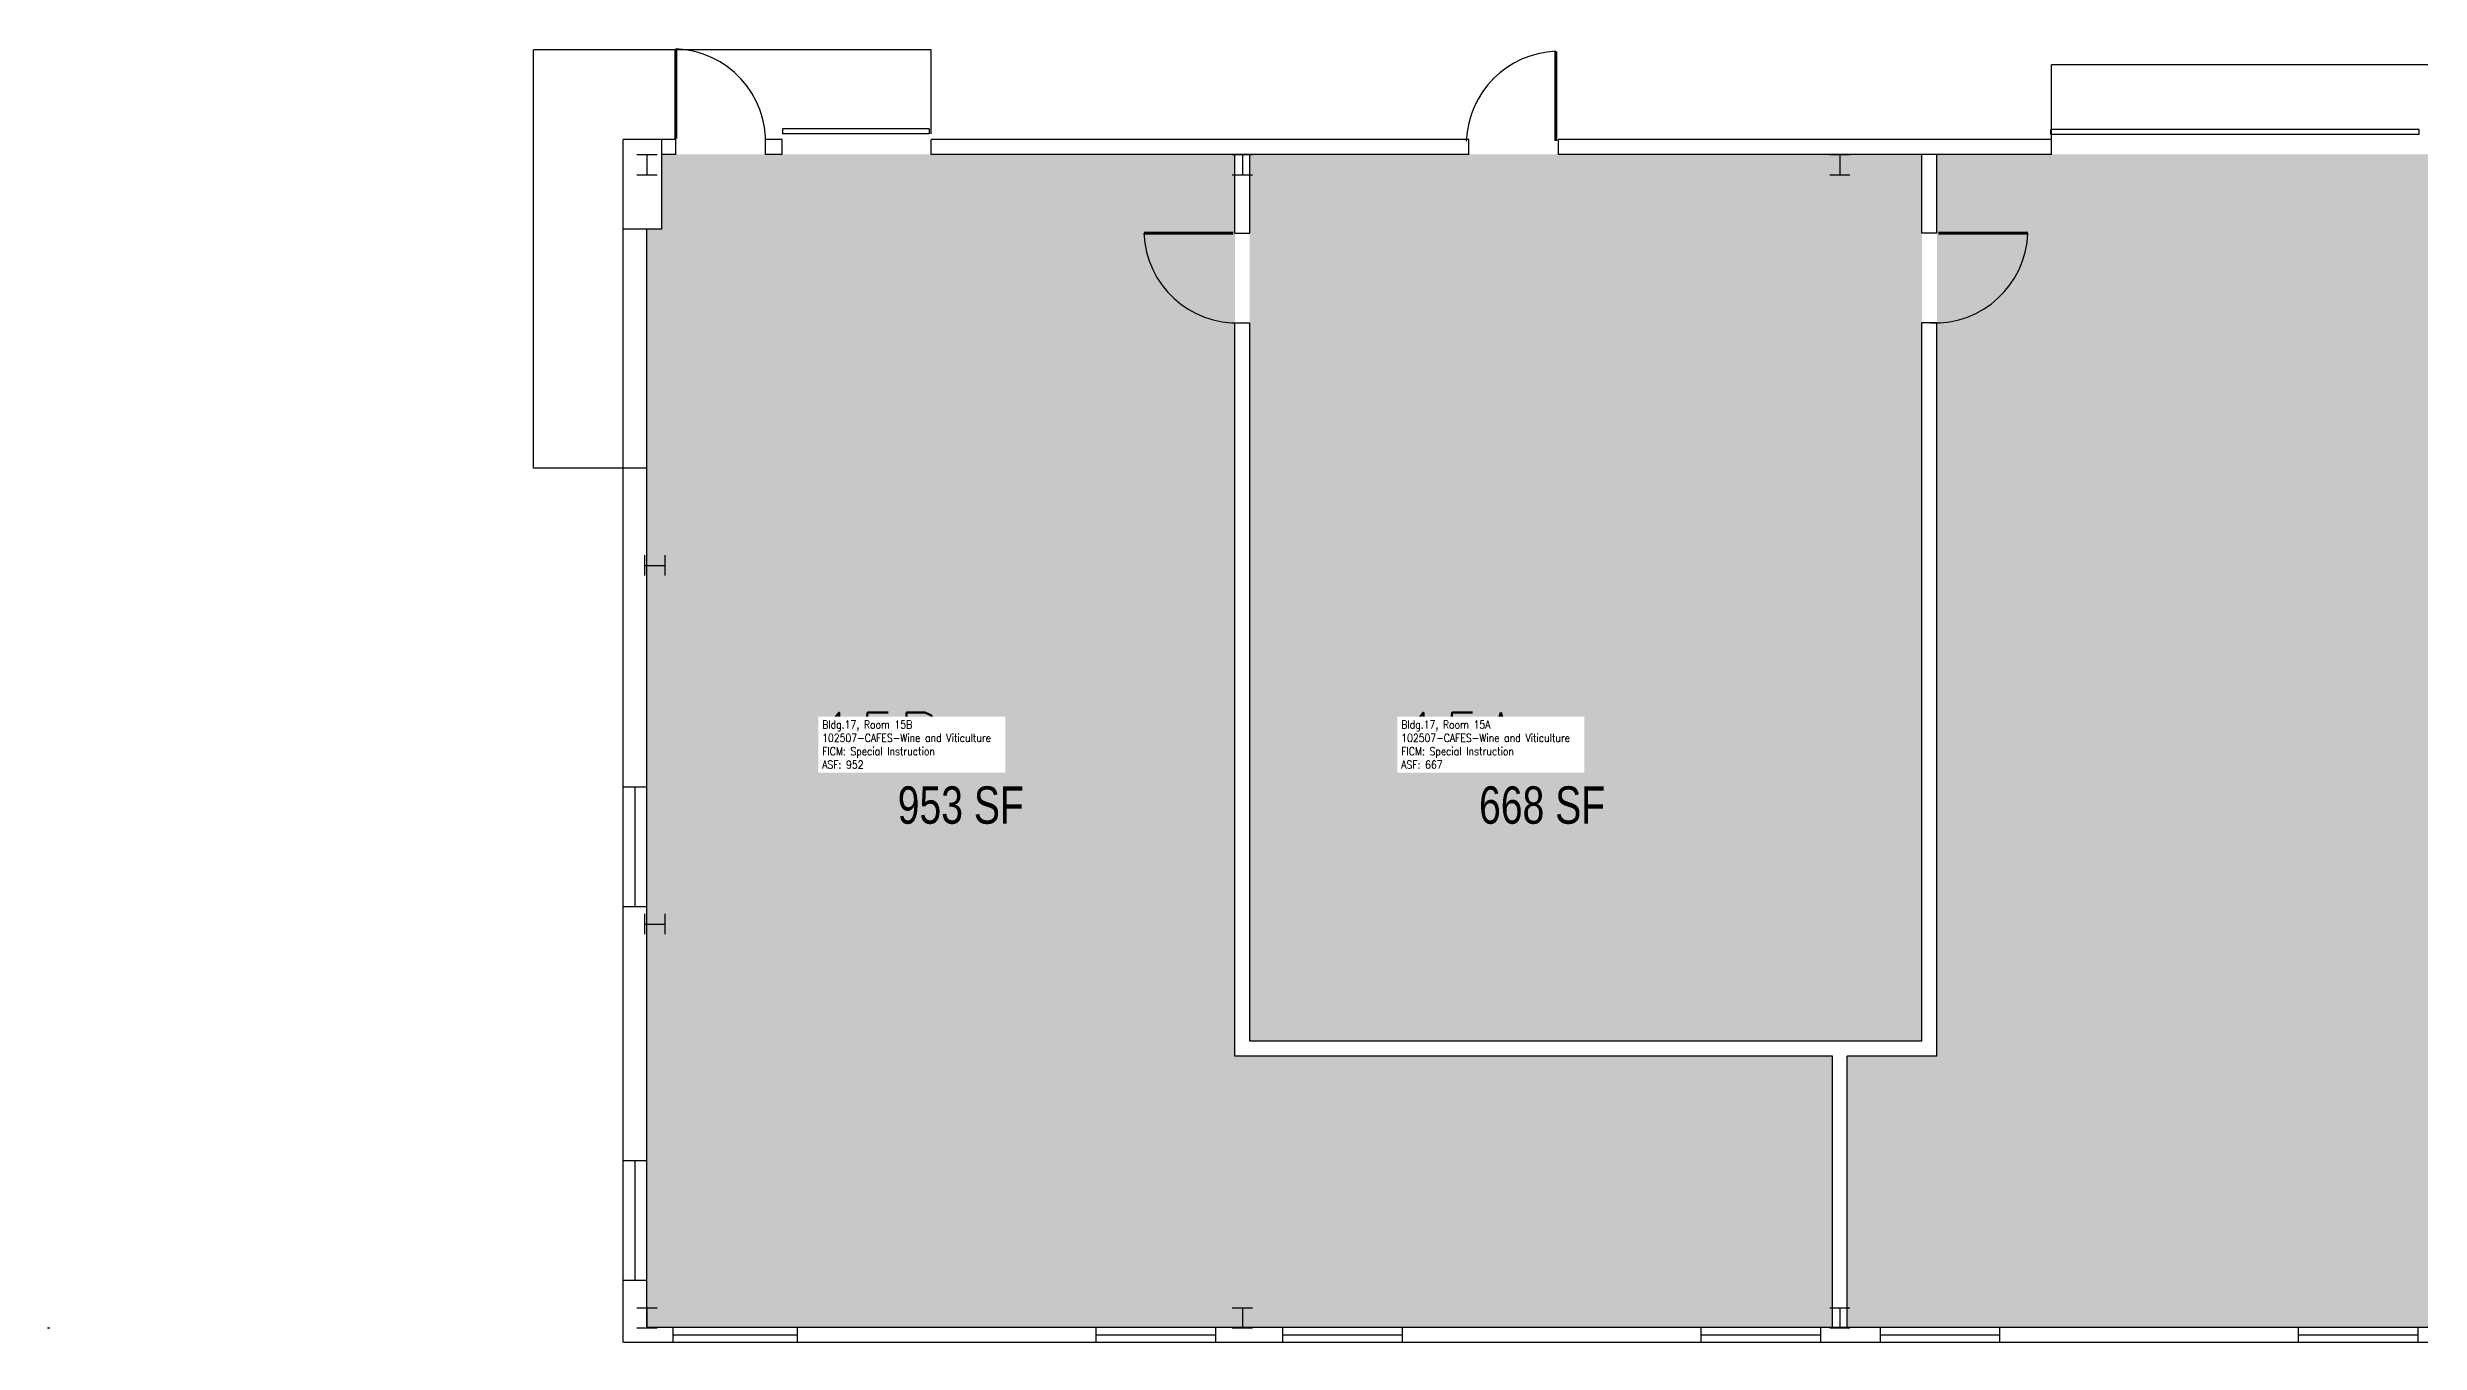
# Model space of a CAD drawing. Header units: inches. Extents: x -59 to 1486, y -6 to 1594.
# Drawn here: x 0 to 953, y -6 to 514 of the extents above; entities that cross this region are included whole.
import ezdxf
from ezdxf.enums import TextEntityAlignment as Align

# ---------------------------------------------------------------- set-up
doc = ezdxf.new("R2010")
doc.units = ezdxf.units.IN
doc.header["$LTSCALE"] = 50
doc.header["$MEASUREMENT"] = 0
doc.layers.get('0').update_dxf_attribs({"linetype": 'CONTINUOUS'})
for name, color, linetype in [('A-COLS', 5, 'CONTINUOUS'), ('A-DOOR', 2, 'CONTINUOUS'), ('A-FLOR', 3, 'CONTINUOUS'), ('A-GLAZ', 1, 'CONTINUOUS'), ('A-GLAZ-SILL', 2, 'CONTINUOUS'), ('A-IDEN-RNUM', 7, 'CONTINUOUS'), ('A-IDEN-SNUM', 4, 'CONTINUOUS'), ('A-IDEN-VNUM', 4, 'CONTINUOUS'), ('A-WALL', 5, 'CONTINUOUS'), ('AREA-TEXT', 3, 'CONTINUOUS'), ('Rooms-Category-Color', 7, 'CONTINUOUS'), ('Rooms-College-Color', 7, 'CONTINUOUS'), ('Rooms-Department-Color', 7, 'CONTINUOUS'), ('Rooms-Division-Color', 7, 'CONTINUOUS'), ('Rooms-Information', 7, 'CONTINUOUS')]:
    doc.layers.add(name, color=color, linetype=linetype)
doc.styles.add('AREA', font='arial.ttf', dxfattribs={"width": 0.75, "height": 24})
doc.styles.add('ROOMSNUMBER', font='txt.shx', dxfattribs={"height": 0.03})
doc.styles.add('ROOMVNUMBER', font='simplex.shx', dxfattribs={"width": 0.85})

# ---------------------------------------------------------------- blocks, each defined once
blk = doc.blocks.new('COL1')
for p, q in [((-0.5, 0.5), (0.5, 0.5)), ((0, 0.5), (0, -0.5)), ((-0.5, -0.5), (0.5, -0.5))]:
    blk.add_line(p, q)

msp = doc.modelspace()

# ---------------------------------------------------------------- hatches: boundary and pattern name
at = {"layer": 'Rooms-Category-Color', "true_color": 0xe3f498}
for points in [[(477, 471.14), (246.82, 471.14), (246.82, 441.14), (240.82, 441.14), (240.82, 0.14), (717, 0.14), (717, 109.14), (477, 109.14)], [(753, 115.14), (483, 115.14), (483, 471.14), (753, 471.14)], [(723, 0.14), (723, 109.14), (759, 109.14), (759, 471.14), (1062, 471.14), (1440, 471.14), (1440, 0.14)]]:
    msp.add_hatch(color=61, dxfattribs=at).paths.add_polyline_path(points)
at = {"layer": 'Rooms-College-Color', "true_color": 0xe3c5e1}
for points in [[(477, 471.14), (246.82, 471.14), (246.82, 441.14), (240.82, 441.14), (240.82, 0.14), (717, 0.14), (717, 109.14), (477, 109.14)], [(753, 115.14), (483, 115.14), (483, 471.14), (753, 471.14)], [(723, 0.14), (723, 109.14), (759, 109.14), (759, 471.14), (1062, 471.14), (1440, 471.14), (1440, 0.14)]]:
    msp.add_hatch(color=254, dxfattribs=at).paths.add_polyline_path(points)
at = {"layer": 'Rooms-Department-Color', "true_color": 0xe3c5e1}
for points in [[(477, 471.14), (246.82, 471.14), (246.82, 441.14), (240.82, 441.14), (240.82, 0.14), (717, 0.14), (717, 109.14), (477, 109.14)], [(753, 115.14), (483, 115.14), (483, 471.14), (753, 471.14)], [(723, 0.14), (723, 109.14), (759, 109.14), (759, 471.14), (1062, 471.14), (1440, 471.14), (1440, 0.14)]]:
    msp.add_hatch(color=254, dxfattribs=at).paths.add_polyline_path(points)
at = {"layer": 'Rooms-Division-Color', "true_color": 0xe3c5e1}
for points in [[(477, 471.14), (246.82, 471.14), (246.82, 441.14), (240.82, 441.14), (240.82, 0.14), (717, 0.14), (717, 109.14), (477, 109.14)], [(753, 115.14), (483, 115.14), (483, 471.14), (753, 471.14)], [(723, 0.14), (723, 109.14), (759, 109.14), (759, 471.14), (1062, 471.14), (1440, 471.14), (1440, 0.14)]]:
    msp.add_hatch(color=254, dxfattribs=at).paths.add_polyline_path(points)

# ---------------------------------------------------------------- linework, layer by layer
at = {"layer": 'A-DOOR'}
for p, q in [((354.13, 481.49), (295.31, 481.49)), ((295.31, 481.49), (295.31, 479.48)), ((354.13, 479.48), (295.31, 479.48)), ((354.13, 481.49), (354.13, 479.48)), ((804.78, 479.15), (804.78, 481.15)), ((952.77, 481.15), (804.78, 481.15)), ((952.77, 479.15), (804.78, 479.15)), ((952.77, 479.15), (952.77, 481.15))]:
    msp.add_line(p, q, dxfattribs=at)
at = {"layer": 'A-DOOR', "const_width": 1.2}
for points in [[(252.49, 477.5), (252.49, 513.5)], [(605.94, 476.54), (605.94, 512.54)], [(476.44, 439.49), (440.44, 439.49)], [(759.56, 439.49), (795.56, 439.49)]]:
    msp.add_lwpolyline(points, dxfattribs=at)
at = {"layer": 'A-DOOR'}
for centre, start, end in [((250.99, 476), 357.71777, 87.70168), ((607.45, 475.04), 92.29832, 177.70168), ((477.95, 440.99), 182.29832, 272.28223), ((758.05, 440.99), 267.71777, 357.70168)]:
    msp.add_arc(centre, 37.54, start, end, dxfattribs=at)
at = {"layer": 'A-FLOR'}
for p, q in [((195.28, 345.14), (195.28, 513.14)), ((355, 513.14), (195.28, 513.14)), ((355, 479.48), (355, 513.14)), ((1026, 507.14), (805, 507.14)), ((805, 477.14), (805, 507.14)), ((231.28, 345.14), (195.28, 345.14))]:
    msp.add_line(p, q, dxfattribs=at)
at = {"layer": 'A-GLAZ', "const_width": 0.48}
for points in [[(236.05, 217.1), (236.05, 169.1)], [(236.05, 19.1), (236.05, 67.1)], [(301.32, -2.86), (251.32, -2.86)], [(469.32, -2.86), (421.32, -2.86)], [(544.32, -2.86), (496.32, -2.86)], [(712.32, -2.86), (664.32, -2.86)], [(784.32, -2.86), (736.32, -2.86)], [(952.32, -2.86), (904.32, -2.86)]]:
    msp.add_lwpolyline(points, dxfattribs=at)
at = {"layer": 'A-GLAZ-SILL'}
for p, q in [((231.28, 169.1), (231.28, 217.1)), ((240.82, 169.1), (240.82, 217.1)), ((231.28, 19.1), (231.28, 67.1)), ((240.82, 19.1), (240.82, 67.1)), ((301.32, 0.14), (251.32, 0.14)), ((469.32, 0.14), (421.32, 0.14)), ((544.32, 0.14), (496.32, 0.14)), ((712.32, 0.14), (664.32, 0.14)), ((784.32, 0.14), (736.32, 0.14)), ((952.32, 0.14), (904.32, 0.14)), ((301.32, -5.86), (251.32, -5.86)), ((469.32, -5.86), (421.32, -5.86)), ((544.32, -5.86), (496.32, -5.86)), ((712.32, -5.86), (664.32, -5.86)), ((784.32, -5.86), (736.32, -5.86)), ((952.32, -5.86), (904.32, -5.86))]:
    msp.add_line(p, q, dxfattribs=at)
at = {"layer": 'A-WALL'}
for p, q in [((252.49, 471.14), (252.49, 513.5)), ((246.82, 477.14), (231.28, 477.14)), ((231.28, 441.14), (231.28, 477.14)), ((246.82, 441.14), (246.82, 477.14)), ((252.49, 477.14), (246.82, 477.14)), ((288.49, 471.14), (288.49, 477.5)), ((295.13, 477.14), (288.49, 477.14)), ((295.13, 471.14), (295.13, 477.14)), ((355, 471.14), (355, 477.14)), ((571, 477.14), (355, 477.14)), ((571, 471.14), (571, 477.14)), ((805, 477.14), (607, 477.14)), ((607, 471.14), (607, 477.14)), ((805, 471.14), (805, 477.14)), ((252.49, 471.14), (246.82, 471.14)), ((295.13, 471.14), (288.49, 471.14)), ((571, 471.14), (355, 471.14)), ((477, 439.48), (477, 471.14)), ((483, 439.48), (483, 471.14)), ((805, 471.14), (607, 471.14)), ((753, 439.48), (753, 471.14)), ((759, 439.48), (759, 471.14)), ((246.82, 441.14), (231.28, 441.14)), ((231.28, 217.1), (231.28, 441.14)), ((240.82, 217.1), (240.82, 441.14)), ((477, 439.48), (483, 439.48)), ((759, 439.48), (753, 439.48)), ((477, 109.14), (477, 403.48)), ((477, 403.48), (483, 403.48)), ((483, 115.14), (483, 403.48)), ((753, 115.14), (753, 403.48)), ((759, 403.48), (753, 403.48)), ((759, 109.14), (759, 403.48)), ((240.82, 345.14), (231.28, 345.14)), ((240.82, 217.1), (231.28, 217.1)), ((240.82, 169.1), (231.28, 169.1)), ((231.28, 67.1), (231.28, 169.1)), ((240.82, 67.1), (240.82, 169.1)), ((753, 115.14), (483, 115.14)), ((717, 109.14), (477, 109.14)), ((717, 0.14), (717, 109.14)), ((723, 0.14), (723, 109.14)), ((759, 109.14), (723, 109.14)), ((240.82, 67.1), (231.28, 67.1)), ((231.28, -5.86), (231.28, 19.1)), ((240.82, 19.1), (231.28, 19.1)), ((240.82, 0.14), (240.82, 19.1)), ((0, 0), (1, 0)), ((0, 0), (1, 0)), ((251.32, 0.14), (240.82, 0.14)), ((251.32, -5.86), (251.32, 0.14)), ((301.32, -5.86), (301.32, 0.14)), ((421.32, 0.14), (301.32, 0.14)), ((421.32, -5.86), (421.32, 0.14)), ((469.32, -5.86), (469.32, 0.14)), ((496.32, 0.14), (469.32, 0.14)), ((496.32, -5.86), (496.32, 0.14)), ((544.32, -5.86), (544.32, 0.14)), ((664.32, 0.14), (544.32, 0.14)), ((664.32, -5.86), (664.32, 0.14)), ((712.32, -5.86), (712.32, 0.14)), ((736.32, 0.14), (712.32, 0.14)), ((736.32, -5.86), (736.32, 0.14)), ((784.32, -5.86), (784.32, 0.14)), ((904.32, 0.14), (784.32, 0.14)), ((904.32, -5.86), (904.32, 0.14)), ((952.32, -5.86), (952.32, 0.14)), ((976.32, 0.14), (952.32, 0.14)), ((251.32, -5.86), (231.48, -5.86)), ((421.32, -5.86), (301.32, -5.86)), ((496.32, -5.86), (469.32, -5.86)), ((664.32, -5.86), (544.32, -5.86)), ((736.32, -5.86), (712.32, -5.86)), ((904.32, -5.86), (784.32, -5.86)), ((976.32, -5.86), (952.32, -5.86))]:
    msp.add_line(p, q, dxfattribs=at)

# ---------------------------------------------------------------- block references
at = {"layer": 'A-COLS', "xscale": 8.122499998658895, "yscale": 8.122499998658895, "zscale": 8.122499998658895}
for p in [(240.82, 467.08), (480, 467.08), (720, 467.08), (240.82, 4.06), (480, 4.06), (720, 4.06)]:
    msp.add_blockref('COL1', p, dxfattribs=at)
at = {"layer": 'A-COLS', "xscale": 8.12250000005588, "yscale": 8.12250000005588, "zscale": 8.12250000005588, "rotation": 90}
for p in [(244.06, 306.14), (244.06, 162.14)]:
    msp.add_blockref('COL1', p, dxfattribs=at)

# ---------------------------------------------------------------- texts
at = {"layer": 'A-IDEN-RNUM', "style": 'ROOMSNUMBER', "width": 0.85}
for s, p in [('0015-B0', (333.98, 235.81)), ('0015-A0', (567.5, 235.81))]:
    msp.add_text(s, height=1, dxfattribs=at).set_placement(p, align=Align.MIDDLE)
at = {"layer": 'A-IDEN-SNUM', "style": 'ROOMSNUMBER', "width": 0.85}
for s, p in [('01700015B0', (333.98, 235.81)), ('01700015A0', (567.5, 235.81))]:
    msp.add_text(s, height=1, dxfattribs=at).set_placement(p, align=Align.MIDDLE)
at = {"layer": 'A-IDEN-VNUM', "style": 'ROOMVNUMBER', "width": 0.85}
for s, p in [('15B', (333.98, 235.81)), ('15A', (567.5, 235.81))]:
    msp.add_text(s, height=22.5, dxfattribs=at).set_placement(p, align=Align.MIDDLE)
at = {"layer": 'AREA-TEXT', "style": 'AREA', "width": 0.75}
for s, p in [('953 SF', (366.89, 209.94)), ('668 SF', (600.41, 209.94))]:
    msp.add_text(s, height=15, dxfattribs=at).set_placement(p, align=Align.MIDDLE_CENTER)

# ---------------------------------------------------------------- next in the draw order: texts
at = {"layer": 'Rooms-Information', "char_height": 3.2143, "width": 72, "attachment_point": 7, "style": 'ROOMVNUMBER', "bg_fill": 3, "box_fill_scale": 1.5, "bg_fill_color": 256, "bg_fill_true_color": 13158600, "bg_fill_transparency": 0}
for s, insert in [('Bldg.17, Room 15B^M^J102507-CAFES-Wine and Viticulture^M^JFICM: Special Instruction^M^JASF: 952', (311.21, 224.56)), ('Bldg.17, Room 15A^M^J102507-CAFES-Wine and Viticulture^M^JFICM: Special Instruction^M^JASF: 667', (543.82, 224.56))]:
    msp.add_mtext(s, dxfattribs=dict(at, insert=insert))

doc.saveas('drawing.dxf')
